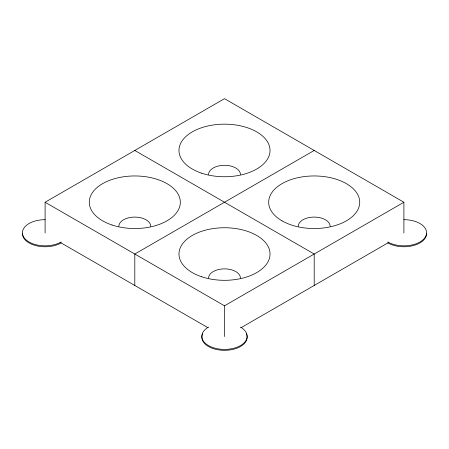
<?xml version="1.0" encoding="UTF-8"?>
<svg xmlns="http://www.w3.org/2000/svg" width="449" height="449" viewBox="0 0 449 449"><rect width="100%" height="100%" fill="white"/><g stroke="black" fill="none" stroke-linecap="round" stroke-linejoin="round"><path stroke-width="0.67" d="M45.102 232.986L45.102 202.241L224.5 98.668L403.898 202.241L403.898 232.986M314.199 150.454L134.801 254.027L134.801 285.469M45.102 202.241L224.5 305.814L403.898 202.241M240.866 327.809L388.138 242.78M134.801 150.454L314.199 254.027L314.199 285.469M60.862 242.78L208.134 327.809M224.5 305.814L224.5 336.559M426.55 233.682A22.652 13.077 0 0 1 412.564 245.766A22.652 13.077 0 0 1 387.88 242.931M403.898 219.679A22.652 13.077 0 0 1 424.827 237.762A22.652 13.077 0 0 1 387.88 242.005M246.383 333.871A22.652 13.077 0 0 1 224.5 350.332A22.652 13.077 0 0 1 202.617 333.871M240.518 327.085A22.652 13.077 0 0 1 240.518 345.578A22.652 13.077 0 0 1 208.482 345.578A22.652 13.077 0 0 1 208.482 327.085M61.12 242.931A22.652 13.077 0 0 1 36.436 245.766A22.652 13.077 0 0 1 22.45 233.682M61.12 242.005A22.652 13.077 0 0 1 24.173 237.762A22.652 13.077 0 0 1 45.102 219.679M208.566 278.071A15.934 9.199 0 0 1 224.5 268.872A15.934 9.199 0 0 1 240.434 278.071M298.265 226.285A15.934 9.199 0 0 1 314.199 217.086A15.934 9.199 0 0 1 330.133 226.285M118.867 226.285A15.934 9.199 0 0 1 134.801 217.086A15.934 9.199 0 0 1 150.735 226.285M208.566 174.498A15.934 9.199 0 0 1 224.5 165.294A15.934 9.199 0 0 1 240.434 174.498M201.736 276.792A45.529 26.289 0 0 0 270.029 254.027A45.529 26.289 0 0 0 201.736 231.263A45.529 26.289 0 0 0 201.736 276.792M282.006 220.829A45.529 26.289 0 0 0 358.179 209.043A45.529 26.289 0 0 0 302.413 176.85A45.529 26.289 0 0 0 282.006 220.829M112.037 225.005A45.529 26.289 0 0 0 180.335 202.241A45.529 26.289 0 0 0 112.037 179.477A45.529 26.289 0 0 0 112.037 225.005M201.736 173.219A45.529 26.289 0 0 0 270.029 150.454A45.529 26.289 0 0 0 201.736 127.684A45.529 26.289 0 0 0 201.736 173.219"/></g></svg>
